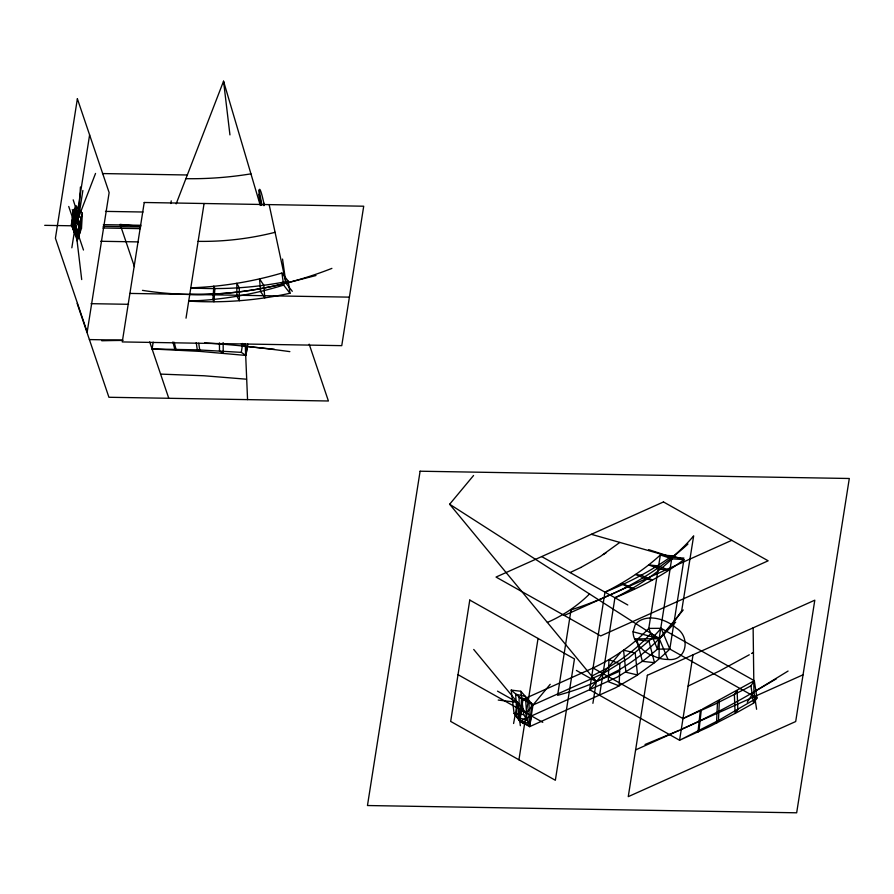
<?xml version="1.0" encoding="UTF-8"?>
<svg xmlns="http://www.w3.org/2000/svg" width="894" height="894" viewBox="0 0 894 894"><rect width="100%" height="100%" fill="white"/><g stroke="black" fill="none" stroke-linecap="round" stroke-linejoin="round"><path stroke-width="1.34" d="M659.023 658.263L649.793 654.553A49.539 40.923 -18.7 0 1 642.775 649.681L638.45 645.222L634.606 638.886A25.837 21.344 -18.7 0 1 633.064 631.79L635.064 625.074A12.617 10.426 -18.7 0 1 639.154 621.017C648.452 615.564 660.264 618.19 669.204 623.107A49.572 40.945 -18.7 0 1 676.032 627.923C690.939 636.539 686.95 661.705 667.997 659.459A32.609 26.932 -18.7 0 1 659.046 658.23L659.303 638.718A169.949 140.392 -18.7 0 0 681.675 610.77L693.666 535.864A155.131 128.155 -18.7 0 1 672.087 557.264M77.085 240.866L79.175 227.601L73.498 210.839L71.419 224.606L77.253 240.408M72.772 224.271L75.029 220.852L75.889 205.843L82.371 213.23L81.51 228.227L77.398 240.028M80.426 187.036L78.694 217.041L72.213 209.654M511.2 690.112L520.8 691.263L531.606 703.422L529.907 725.95L519.861 721.346L521.56 698.817A21.579 17.824 -18.7 0 1 520.453 698.08L511.2 690.112L514.095 713.446L519.805 721.324M519.906 721.413L521.202 710.942M82.371 213.23L80.047 222.438L78.516 236.865L72.258 224.83L73.99 209.956M78.214 233.692L79.421 225.545L73.42 211.129A6.392 1.43 -89 0 0 73.498 210.973L73.789 210.403L79.901 223.098A25.859 5.789 -89 0 0 79.421 225.534L77.599 239.469L71.598 225.053L73.498 210.839L81.7 279.565M72.459 217.477L73.397 211.152L76.158 218.695M531.17 716.552L529.729 726.666L519.604 721.089L523.024 699.421L593.035 668.008C613.72 658.185 632.974 645.043 648.776 628.393L660.342 554.984L672.165 555.777L683.91 559.61L669.818 649.044A189.003 156.137 -18.7 0 1 654.486 662.678L636.45 675.719L615.62 687.765L529.572 726.688L532.98 705.02L531.606 703.422L521.56 698.817L522.152 699.142M247.66 344.413L245.917 355.443L241.302 352.359L242.687 343.441M247.56 399.618L245.202 343.709M247.705 343.978L245.917 355.443L199.932 351.387L152.092 348.973L153.165 342.145M71.833 247.817L89.612 134.916M82.874 190.489L78.694 217.041L73.196 199.843M170.832 203.519L171.246 200.859M186.019 318.175L204.078 203.508M518.933 759.799L538.043 638.45M571.031 609.943L557.61 695.32A213.476 176.353 -18.7 0 0 590.498 684.189L619.643 671.182M519.738 721.257L589.615 689.687L604.97 592.163C624.861 582.15 643.915 570.126 660.342 554.984L672.076 558.817L683.91 559.61C662.957 575.635 639.311 587.85 614.938 597.762L599.583 695.286M592.901 703.321L596.309 681.653L591.761 676.132L607.674 667.863M693.029 654.81L679.574 740.254L589.615 689.687L620.235 652.899M513.592 723.503L517.447 702.36L497.522 691.151M75.297 225.858L95.535 173.436M176.152 203.888L223.545 81.198L260.299 205.486M75.889 205.843L74.191 209.531M593.035 668.008L682.982 718.586L714.261 704.517L744.769 689.151L750.938 685.832L754.301 680.692L661.135 628.314L648.776 628.393L657.47 649.133L669.818 649.044L756.961 698.035L753.597 703.176L738.6 711.602L709.557 726.599L679.574 740.254L718.463 720.486L756.961 698.035L754.301 680.692L702.449 709.087M747.228 702.203L753.944 691.934L788.072 671.048M675.663 622.146L659.303 638.718A176.353 145.677 -18.7 0 1 618.257 670.321L596.309 681.653L449.637 504.238L473.563 475.496M550.223 684.312L526.287 713.054L473.719 649.457M634.595 638.886L659.303 638.718L683.228 609.976M672.076 558.817C655.38 574.898 635.589 587.414 614.938 597.762M611.094 594.454C639.288 582.016 665.192 564.784 687.955 544.033M619.833 542.423L600.343 556.504L580.754 567.5M603.349 554.571L606.3 552.604M753.441 652.363L752.804 652.743M754.86 691.397L776.405 678.781M752.167 653.112L751.53 653.48M749.295 654.777L719.044 671.226L688.101 686.078M700.181 710.227L682.982 718.586M580.754 567.5L570.104 572.551M564.293 615.441L731.739 540.334M635.612 749.91L803.058 674.791M680.524 729.761L681.284 729.415M679.004 730.443L645.01 744.501M604.97 592.163C628.627 582.597 651.547 570.886 672.165 555.777L657.47 649.133L648.195 656.911A178.632 147.566 -18.7 0 1 642.361 661.336L617.24 677.127L589.615 689.687M289.98 293.254L283.644 285.085C252.913 294.651 220.885 300.071 188.712 301.077C222.617 303.211 256.801 300.518 289.98 293.254L288.27 281.208L281.934 273.039C252.332 281.733 221.645 286.762 190.802 287.801C223.399 289.935 256.254 287.633 288.27 281.208M189.763 294.394A312.252 257.953 -18.7 0 0 285.968 283.174L315.984 275.52M152.092 348.973L197.295 349.845L241.302 352.359M102.486 173.559L187.315 174.989M105.481 211.386L143.029 212.012M103.391 224.651L140.939 225.288M44.7 225.333L76.683 225.88M103.101 226.327L140.649 226.964M102.81 227.992L140.358 228.629M100.72 241.268L138.268 241.905M129.909 293.422L349.398 297.143M91.054 303.669L128.557 304.306M89.389 339.575L122.735 340.145M160.596 374.105L203.91 375.759L246.498 379.201M591.325 534.31L672.12 557.297L683.955 558.091M245.995 346.38L274.413 349.308M498.237 700.058L517.447 702.36L520.342 725.693M514.095 713.446L523.705 714.597L529.047 723.671A16.617 13.723 -18.7 0 1 529.952 725.928M633.12 631.79L659.303 638.718L667.997 659.459M648.653 549.642L672.12 557.297M519.906 721.424L524.588 723.894M541.686 556.582L627.778 604.981M576.384 670.444L596.309 681.653M458.019 674.679L542.781 722.33M449.637 504.238L659.303 638.718M650.832 633.287L659.303 638.718M241.335 343.944L244.8 346.257A627.879 324.723 8.9 0 1 289.868 351.633M75.029 220.852L81.51 228.227M269.15 204.603L285.957 283.152L292.293 291.31M669.818 649.044L661.135 628.314A163.658 135.195 -18.7 0 1 650.586 639.545L628.661 657.85L602.992 673.618L532.98 705.02L523.024 699.421A2.481 2.056 -18.7 0 1 522.241 699.164M309.179 344.156L328.411 400.993L108.923 397.271L77.163 303.435M134.413 266.613L120.12 224.372A282.549 143.42 -6.8 0 0 140.682 226.271M149.689 341.899L168.776 398.288M68.726 206.469L83.477 250.029M71.408 224.115L74.057 231.937M174.196 342.279L176.152 349.967L174.766 349.208L172.911 341.91M259.126 194.367L261.45 205.24M259.182 190.064L261.92 205.128M753.128 627.845L753.944 691.934L756.603 709.277M750.938 685.832L753.597 703.176M198.736 343.195L199.932 351.387L197.295 349.845L196.244 342.681M282.538 259.07L285.957 283.152M281.934 273.039L283.644 285.085M520.8 691.263L523.705 714.597M223.545 81.198L229.948 134.905M263.819 203.072L263.953 205.698M223.131 342.603L223.243 353.219L219.511 350.906L219.432 342.938M250.946 173.849A188.366 95.613 -6.8 0 1 185.896 178.666M331.897 268.379A313.939 259.338 -18.7 0 1 142.459 290.36M72.258 224.763A10.259 2.302 -89 0 1 71.621 225.132M72.772 224.26A33.547 7.51 -89 0 1 72.258 224.83M79.164 227.59A3.598 0.805 -89 0 1 79.287 226.45M204.625 342.883A602.947 311.827 8.9 0 1 244.8 346.213M101.771 340.77A627.879 324.723 8.9 0 1 122.769 340.435M589.515 593.974A120.735 99.737 -18.7 0 1 547.374 622.425M609.976 594.991A331.406 273.776 -18.7 0 1 571.02 609.909M753.933 691.911A637.02 526.242 -18.7 0 1 682.424 728.923M275.084 232.317A251.147 207.475 -18.7 0 1 198.122 241.346M259.975 203.81A31.391 2.336 80.7 0 1 264.222 204.961M650.944 633.354A155.59 128.535 -18.7 0 1 607.607 667.773M519.09 697.052L519.034 720.162L529.047 723.671L529.092 700.561L519.09 697.052M608.915 659.627L608.289 681.675L619.196 685.888L619.833 663.84L608.915 659.627M717.457 702.986L716.53 723.157L718.463 720.486L719.391 700.315L717.457 702.986M213.834 286.281L212.895 299.49L213.934 301.781L214.873 288.572L213.834 286.281M74.604 208.637L73.409 223.422L79.823 233.099L81.03 218.326L74.604 208.637M700.293 710.998L697.968 732.097L698.985 730.744L701.309 709.657L700.293 710.998M77.376 98.776L55.417 238.217L87.187 332.054L109.135 192.612L77.376 98.776M144.225 202.491L122.266 341.933L341.754 345.654L363.713 206.212L144.225 202.491M420.102 471.216L367.468 805.528L796.666 812.802L849.3 478.491L420.102 471.216M469.775 600.064L450.665 721.413L555.353 780.272L574.462 658.923L469.775 600.064M647.357 675.294L628.259 796.643L795.694 721.536L814.803 600.176L647.357 675.294M737.103 690.626L734.376 694.571L735.125 713.49L737.852 709.545L737.103 690.626M663.471 501.947L496.025 577.066L600.712 635.925L768.158 560.806L663.471 501.947M657.403 565.801L648.642 564.93L660.297 569.199L669.058 570.07L657.403 565.801M648.977 641.087L636.863 639.746L642.361 661.336L654.486 662.678L648.977 641.087M641.188 575.255L635.466 574.484L646.798 579.211L652.519 579.982L641.188 575.255M623.654 584.061L620.883 583.581L631.645 588.755L634.416 589.235L623.654 584.061M635.187 652.966L623.554 650.184L625.923 672.21L637.556 674.992L635.187 652.966M525.482 696.493L515.626 694.146L517.112 717.524L526.968 719.882L525.482 696.493M263.797 285.287L259.539 278.872L260.534 291.433L264.792 297.858L263.797 285.287M239.268 287.745L236.798 283.297L236.899 296.26L239.368 300.708L239.268 287.745"/></g></svg>
